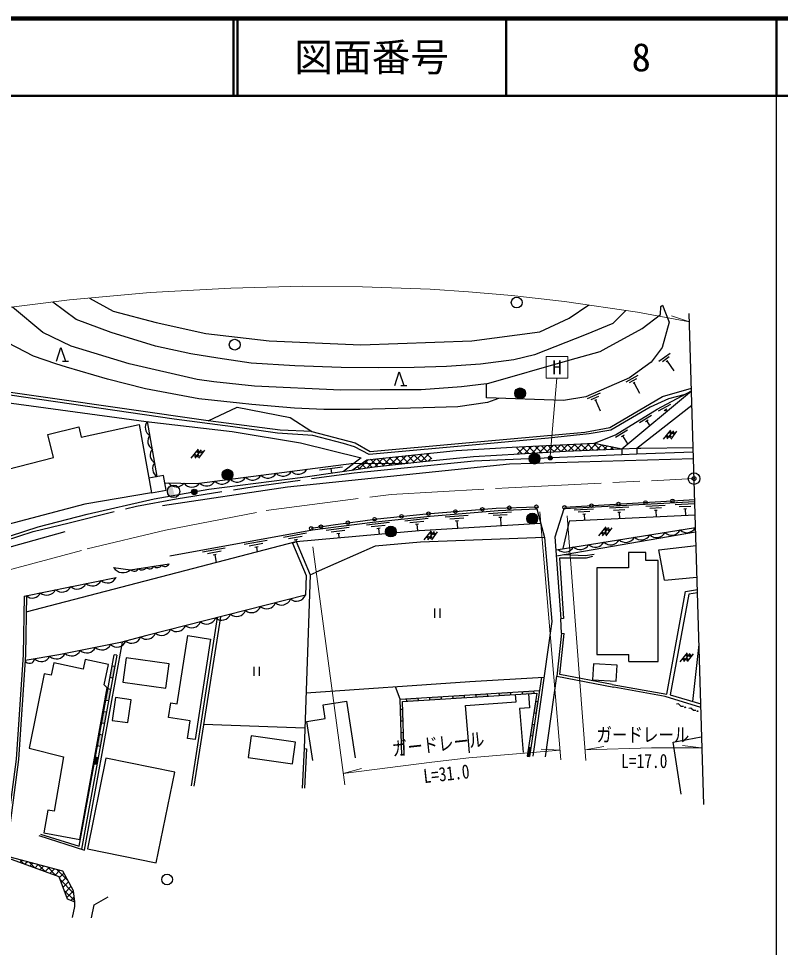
# Model space of a CAD drawing. Units: millimetres at full size, sheet at 1:1000; details may follow other scales. Extents: x 40000 to 680000, y 20000 to 380000.
# Drawn here: x 480936 to 579500, y 259735 to 380000 of the extents above; entities that cross this region are included whole.
import ezdxf
from ezdxf.enums import TextEntityAlignment as Align

# ---------------------------------------------------------------- set-up
doc = ezdxf.new("R2010")
doc.units = ezdxf.units.MM
doc.header["$LTSCALE"] = 1000
doc.header["$PDMODE"] = 32
doc.header["$PDSIZE"] = 500
doc.linetypes.add('CHAIN', pattern=[18.5, 12, -1.5, 3.5, -1.5])
doc.linetypes.add('DASHED', pattern=[7.5, 6, -1.5])
for name, color, linetype, lineweight in [('M-BGD', 7, 'Continuous', 25), ('M-BMK', 2, 'CHAIN', 13), ('M-BMK-OTRS', 5, 'Continuous', 25), ('M-BMK-SRVR', 3, 'Continuous', 25), ('M-STR-HTXT', 7, 'Continuous', 13), ('M-STR-STRC', 7, 'Continuous', 25), ('M-TTL', 2, 'Continuous', 140), ('M-TTL-BAND', 7, 'Continuous', 25), ('M-TTL-LINE', 7, 'Continuous', 50)]:
    doc.layers.add(name, color=color, linetype=linetype, lineweight=lineweight)
doc.layers.add('M-OTRS', color=6, linetype='Continuous')
doc.layers.add('M-TTL-TXT', color=7, linetype='Continuous')
doc.styles.add('ＭＳ ゴシック', font='')
doc.styles.get('ＭＳ ゴシック').set_extended_font_data('MS Gothic')

msp = doc.modelspace()

# ---------------------------------------------------------------- hatches: boundary and pattern name
at = {"layer": 'M-BGD'}
for points in [[(546528, 331470, -0.41421), (545828, 330770, -0.41421), (545128, 331470, -1)], [(548395, 323018, -0.41421), (547695, 322318, -0.41421), (546995, 323018, -1)], [(508664, 320948, -0.41421), (507964, 320248, -0.41421), (507264, 320948, -1)], [(500793, 319561, 0.41421), (500217, 318586, 0.41421), (501191, 318011)], [(504006, 318716, -0.41421), (503656, 318366, -0.41421), (503306, 318716, -1)], [(548092, 315260, -0.41421), (547392, 314560, -0.41421), (546692, 315260, -1)], [(529801, 313577, -0.41421), (529101, 312877, -0.41421), (528401, 313577, -1)], [(493364, 296094), (493032, 296154), (492763, 294678), (493097, 294618)], [(492831, 293142), (492495, 293203), (492227, 291727), (492564, 291666)], [(538605, 292077), (538586, 292377), (537089, 292283), (537108, 291984)], [(541599, 292264), (541580, 292563), (540083, 292470), (540102, 292170)], [(544593, 292451), (544574, 292750), (543077, 292657), (543096, 292357)], [(546071, 292843), (546090, 292544), (547587, 292637), (547569, 292937)], [(532616, 291704), (532598, 292003), (531100, 291910), (531119, 291610)], [(535610, 291890), (535592, 292190), (534095, 292097), (534113, 291797)], [(547587, 290079), (547884, 290035), (548107, 291518), (547810, 291563)], [(492298, 290190), (491959, 290251), (491690, 288775), (492031, 288714)], [(530378, 289082), (530678, 289090), (530637, 290589), (530337, 290581)], [(530719, 287590), (530419, 287582), (530460, 286083), (530760, 286091)], [(547142, 287113), (547438, 287068), (547661, 288551), (547364, 288596)], [(491764, 287237), (491422, 287299), (491154, 285823), (491498, 285761)], [(546813, 284925), (547120, 284950), (547215, 285585), (546919, 285629)], [(491231, 284285), (490885, 284348), (490726, 283470), (491073, 283407)], [(547120, 284950), (546813, 284925), (546750, 284510), (547047, 284465)]]:
    msp.add_hatch(color=256, dxfattribs=at).paths.add_polyline_path(points)
at = {"layer": 'M-STR-STRC'}
msp.add_hatch(color=256, dxfattribs=at).paths.add_polyline_path([(549943, 323222, -1), (549504, 322982, -0.41421), (549604, 323322, -0.41421)])

# ---------------------------------------------------------------- linework, layer by layer
at = {"layer": 'M-BGD'}
for p, q in [((486622, 335642), (487375, 335642)), ((565236, 336635), (563761, 335604)), ((565113, 336183), (564228, 335564)), ((564945, 335700), (564739, 335556)), ((564842, 335628), (565702, 334398)), ((561060, 333776), (559484, 332906)), ((560890, 333339), (559944, 332817)), ((530397, 332483), (531150, 332483)), ((560672, 332876), (560452, 332755)), ((560562, 332815), (561287, 331502)), ((556162, 331502), (554511, 330784)), ((555951, 331083), (554961, 330652)), ((558964, 324284), (567986, 331819)), ((555691, 330643), (555460, 330542)), ((555576, 330593), (556174, 329217)), ((560906, 324363), (568041, 329965)), ((565275, 330015), (563691, 329159)), ((562820, 328623), (561288, 327679)), ((564810, 329423), (564441, 329223)), ((564626, 329323), (564741, 329109)), ((498870, 320706), (497626, 327819)), ((562390, 328006), (562033, 327785)), ((562212, 327895), (562577, 327302)), ((559699, 326699), (558167, 325754)), ((559269, 326082), (558911, 325861)), ((559090, 325971), (559734, 324927)), ((564379, 325539), (565327, 326713)), ((564776, 325759), (564993, 326029)), ((564863, 325569), (565692, 326624)), ((565181, 326261), (565398, 326531)), ((565192, 325702), (565409, 325971)), ((565346, 325559), (566116, 326575)), ((565589, 326194), (565807, 326464)), ((549809, 324352), (549440, 324721)), ((550146, 324756), (549816, 324425)), ((551075, 324801), (550176, 323902)), ((551090, 323955), (550282, 324762)), ((552005, 324847), (551114, 323956)), ((551929, 324000), (551125, 324804)), ((552778, 324034), (551968, 324845)), ((552934, 324892), (552046, 324004)), ((553628, 324068), (552810, 324886)), ((553864, 324938), (552967, 324042)), ((554477, 324103), (553653, 324928)), ((554793, 324984), (553889, 324079)), ((555327, 324137), (554495, 324969)), ((555668, 324975), (554810, 324116)), ((556176, 324172), (555338, 325010)), ((556399, 324822), (555731, 324153)), ((557026, 324206), (556413, 324819)), ((503282, 323071), (504229, 324245)), ((503678, 323291), (503896, 323560)), ((503765, 323100), (504594, 324156)), ((504083, 323792), (504301, 324062)), ((504249, 323091), (505019, 324106)), ((504491, 323725), (504709, 323995)), ((532112, 323516), (531006, 322409)), ((533099, 323618), (532004, 322523)), ((532966, 322633), (532086, 323513)), ((533768, 322716), (532887, 323596)), ((534085, 323721), (533001, 322637)), ((534389, 322978), (533688, 323679)), ((545498, 324528), (545377, 324406)), ((546077, 323664), (545379, 324362)), ((546428, 324573), (545485, 323630)), ((546912, 323713), (546070, 324556)), ((547357, 324619), (546423, 323684)), ((547748, 323761), (546912, 324597)), ((548287, 324664), (547361, 323739)), ((548583, 323810), (547755, 324638)), ((549216, 324710), (548300, 323793)), ((549419, 323858), (548597, 324680)), ((549816, 324425), (549238, 323847)), ((550254, 323906), (549809, 324352)), ((557130, 324669), (556652, 324191)), ((557875, 324240), (557531, 324585)), ((557861, 324516), (557573, 324228)), ((558592, 324362), (558494, 324265)), ((558725, 324275), (558649, 324350)), ((558964, 324284), (558964, 323570)), ((504094, 323233), (504312, 323503)), ((526195, 322902), (524953, 321659)), ((525856, 321788), (525273, 322371)), ((526630, 321899), (525794, 322734)), ((527182, 323004), (525984, 321806)), ((527413, 321999), (526480, 322932)), ((528168, 323107), (527014, 321953)), ((528207, 322089), (527281, 323015)), ((529154, 323209), (528012, 322067)), ((529000, 322180), (528082, 323098)), ((529793, 322271), (528883, 323181)), ((530140, 323311), (529010, 322181)), ((530586, 322361), (529684, 323264)), ((531126, 323414), (530008, 322295)), ((531380, 322452), (530484, 323347)), ((532173, 322542), (531285, 323430)), ((534374, 323126), (533985, 322737)), ((522824, 321929), (519849, 321546)), ((521337, 321737), (521412, 321154)), ((524309, 321568), (524233, 321644)), ((525082, 321678), (524753, 322007)), ((551568, 316726), (568408, 317726)), ((551524, 316585), (568415, 317468)), ((555318, 316483), (552822, 316353)), ((559874, 316721), (557378, 316591)), ((559391, 316396), (557893, 316317)), ((564603, 316968), (562106, 316838)), ((564119, 316643), (562621, 316564)), ((563560, 316313), (563211, 316295)), ((563386, 316304), (563430, 315460)), ((568401, 317167), (565904, 317036)), ((567917, 316841), (566419, 316763)), ((567359, 316512), (567009, 316493)), ((567184, 316502), (567230, 315633)), ((533911, 315251), (530928, 314939)), ((539096, 315676), (536105, 315435)), ((538522, 315328), (536727, 315184)), ((544720, 316104), (541727, 315896)), ((544142, 315763), (542346, 315639)), ((543474, 315416), (543055, 315387)), ((543265, 315402), (543338, 314348)), ((554835, 316158), (553337, 316079)), ((554276, 315828), (553927, 315810)), ((554102, 315819), (554142, 315037)), ((558832, 316066), (558482, 316048)), ((558657, 316057), (558700, 315244)), ((523718, 314110), (520742, 313726)), ((528919, 314746), (525939, 314400)), ((528357, 314379), (526569, 314171)), ((527706, 314001), (527289, 313953)), ((527498, 313977), (527582, 313252)), ((533346, 314890), (531556, 314703)), ((532691, 314520), (532273, 314476)), ((532482, 314498), (532565, 313705)), ((537858, 314974), (537439, 314940)), ((537649, 314957), (537724, 314016)), ((550485, 311234), (568516, 314099)), ((556004, 313017), (556952, 314190)), ((556488, 313046), (557317, 314102)), ((556805, 313738), (557023, 314008)), ((556971, 313036), (557741, 314052)), ((557214, 313671), (557432, 313941)), ((518183, 313352), (515231, 312815)), ((517646, 312949), (515875, 312627)), ((523161, 313736), (521376, 313505)), ((522515, 313350), (522099, 313296)), ((522307, 313323), (522377, 312778)), ((533413, 312488), (534361, 313662)), ((533809, 312708), (534027, 312978)), ((533897, 312518), (534726, 313573)), ((534214, 313210), (534432, 313480)), ((534225, 312651), (534443, 312921)), ((534380, 312508), (535150, 313524)), ((534623, 313143), (534840, 313413)), ((550540, 310454), (568532, 313561)), ((556401, 313236), (556618, 313506)), ((556816, 313179), (557034, 313449)), ((513080, 312424), (510128, 311887)), ((512543, 312021), (510772, 311699)), ((511918, 311603), (511505, 311528)), ((511711, 311565), (511821, 310961)), ((516391, 312078), (516867, 312276)), ((517021, 312531), (516608, 312456)), ((516814, 312493), (516855, 312273)), ((507675, 311441), (504724, 310904)), ((507139, 311039), (505368, 310716)), ((506514, 310620), (506100, 310545)), ((506307, 310582), (506491, 309572)), ((518654, 307983), (519455, 308333)), ((481663, 305236), (493564, 307643)), ((564496, 307286), (568708, 307689)), ((534733, 303605), (534733, 302431)), ((535433, 303605), (535433, 302431)), ((503310, 280664), (506688, 302447)), ((507048, 302538), (503622, 280600)), ((551444, 302326), (551113, 302284)), ((551189, 300425), (551524, 300389)), ((489465, 272345), (494370, 299276)), ((568155, 291586), (568970, 298946)), ((493630, 297570), (489096, 272462)), ((493630, 297570), (493295, 297604)), ((559871, 296768), (559871, 297669)), ((566525, 296718), (567472, 297892)), ((566921, 296938), (567139, 297208)), ((567008, 296748), (567837, 297803)), ((567326, 297440), (567544, 297709)), ((567337, 296880), (567555, 297150)), ((567492, 296738), (568261, 297754)), ((567734, 297373), (567952, 297642)), ((493364, 296094), (493032, 296154)), ((511380, 296077), (511380, 294903)), ((512080, 296077), (512080, 294903)), ((493097, 294618), (492763, 294678)), ((548589, 294724), (547047, 284465)), ((549089, 284416), (550571, 294860)), ((530302, 291860), (529688, 293483)), ((492831, 293142), (492495, 293203)), ((530302, 291860), (548327, 292984)), ((537089, 292283), (537108, 291984)), ((538586, 292377), (538605, 292077)), ((540083, 292470), (540102, 292170)), ((541580, 292563), (541599, 292264)), ((543077, 292657), (543096, 292357)), ((544574, 292750), (544593, 292451)), ((546071, 292843), (546090, 292544)), ((547569, 292937), (547587, 292637)), ((492564, 291666), (492227, 291727)), ((530501, 284583), (530302, 291860)), ((531100, 291910), (531119, 291610)), ((532598, 292003), (532616, 291704)), ((534095, 292097), (534113, 291797)), ((535592, 292190), (535610, 291890)), ((548107, 291518), (547810, 291563)), ((492298, 290190), (491959, 290251)), ((530337, 290581), (530637, 290589)), ((547884, 290035), (547587, 290079)), ((492031, 288714), (491690, 288775)), ((504877, 288640), (517971, 288188)), ((530378, 289082), (530678, 289090)), ((530419, 287582), (530719, 287590)), ((547661, 288551), (547364, 288596)), ((491764, 287237), (491422, 287299)), ((547438, 287068), (547142, 287113)), ((491498, 285761), (491154, 285823)), ((517878, 285483), (518178, 285468)), ((518178, 285468), (517928, 280362)), ((530460, 286083), (530760, 286091)), ((547215, 285585), (546919, 285629)), ((491231, 284285), (490885, 284348)), ((546750, 284510), (547047, 284465)), ((491073, 283407), (490726, 283470)), ((483568, 274218), (489465, 272345)), ((481613, 270572), (481087, 271098)), ((481384, 271020), (481116, 270752)), ((482083, 270835), (481765, 270517)), ((482999, 270070), (482287, 270782)), ((482783, 270651), (482414, 270282)), ((483482, 270466), (483063, 270047)), ((484385, 269568), (483488, 270465)), ((484182, 270282), (483711, 269812)), ((484881, 270098), (484360, 269577)), ((485771, 269066), (484688, 270149)), ((485581, 269913), (485009, 269342)), ((486280, 269729), (485658, 269107)), ((487302, 268418), (485888, 269832)), ((486804, 269368), (486211, 268775)), ((488060, 266776), (486294, 268542)), ((487108, 268789), (486444, 268125)), ((487412, 268209), (486677, 267474)), ((488206, 265747), (486789, 267164)), ((487716, 267629), (486911, 266824)), ((488020, 267050), (487144, 266173)), ((488131, 266276), (487685, 265831))]:
    msp.add_line(p, q, dxfattribs=at)
at = {"layer": 'M-BGD', "linetype": 'DASHED'}
for p, q in [((558964, 324284), (560906, 324363)), ((558964, 323570), (560906, 323664)), ((551189, 300425), (551112, 302293))]:
    msp.add_line(p, q, dxfattribs=at)
at = {"layer": 'M-BGD'}
for points in [[(559493, 342196), (557822, 340512), (554378, 339074), (547703, 336462), (545001, 335832), (540710, 335239), (536283, 334942), (532100, 334808), (527492, 334787), (522689, 334826), (516677, 335024), (511021, 335384), (506713, 336021), (503219, 336599), (498654, 337586), (492922, 339345), (488400, 341023), (485368, 343297)], [(490131, 343802), (493193, 342098), (498749, 340656), (505175, 339246), (513356, 338266), (525228, 337745), (539596, 338293), (548372, 339439), (552153, 341224), (554693, 342915)], [(543028, 330822), (541583, 330278), (537750, 329739), (533262, 329603), (525103, 329394), (520425, 329397), (516624, 329562), (511127, 330031), (509507, 330186), (504238, 330747), (497356, 332039), (492429, 333313), (487123, 334848), (485763, 335298), (482867, 336279), (478421, 338576), (475075, 341638), (474753, 341934)], [(541458, 332721), (538255, 332325), (533037, 331911), (527718, 331911), (522615, 331891), (511443, 332418), (506198, 332976), (504020, 333277), (495254, 335316), (487732, 337594), (484087, 339340), (480138, 342651)], [(485835, 335642), (486418, 337424), (487000, 335642)], [(529610, 332483), (530193, 334265), (530775, 332483)], [(505450, 327922), (473856, 332464), (470856, 332015)], [(566995, 331284), (565011, 330758), (562636, 329684), (557542, 326719), (554776, 326235), (549483, 325657), (541049, 324903), (526306, 323567), (524384, 324540), (522965, 324985), (519015, 326039), (514446, 326327), (508667, 327155), (501047, 328124), (474153, 332053)], [(518871, 326536), (524481, 325070), (526434, 323954), (538347, 325004), (554198, 326431), (557420, 327064), (564241, 331082), (567976, 332157)], [(476182, 330734), (497453, 327840), (508584, 326523), (517396, 325067), (525257, 323139), (522964, 321376)], [(555468, 325017), (558174, 326111), (563538, 329418), (567986, 331819)], [(524076, 321534), (526006, 322883), (537546, 324080), (544797, 324493), (555468, 325017), (558964, 324284)], [(435856, 295579), (437646, 296464), (444897, 303653), (459408, 308841), (471230, 310437), (472552, 310664), (483451, 314197), (489819, 315811), (498495, 317813), (505567, 319051), (517700, 320625), (527000, 321951), (533241, 322665), (539811, 323301), (551709, 323991), (558964, 324284)], [(524359, 321204), (539867, 322742), (558964, 323570)], [(560906, 324363), (561429, 324384), (568206, 324466)], [(560906, 324363), (560906, 323664), (568223, 323883)], [(499558, 316973), (515728, 319362), (544443, 322345), (568248, 323057)], [(499840, 319892), (504002, 319808), (524328, 322425), (530864, 322393)], [(498113, 318601), (500010, 318937), (499671, 320848), (497775, 320511)], [(500523, 310445), (518964, 313799), (526731, 314802), (534191, 315582), (542993, 316290), (547985, 316504), (548963, 312801), (549925, 301954), (547465, 284499)], [(518789, 314003), (521641, 314472), (527376, 315233), (533682, 315877), (542706, 316603), (547934, 316799)], [(551113, 302284), (550370, 312884), (551524, 316585)], [(568469, 315689), (552156, 314947), (551363, 311373)], [(481910, 303167), (516867, 312276), (532756, 313722), (548474, 314652)], [(439326, 296641), (445243, 302290), (459910, 307093), (473020, 309685), (486964, 313598)], [(548963, 312801), (532949, 312217), (527086, 311691), (519455, 308333)], [(516391, 312078), (518134, 307888), (518046, 305325)], [(516867, 312276), (518654, 307983), (517878, 285483), (517629, 280376)], [(564496, 307286), (563787, 311225), (568586, 311759)], [(555168, 310344), (554371, 310129), (550909, 310129), (551444, 302326)], [(551493, 310619), (554256, 310473), (555398, 310674)], [(559871, 296768), (563693, 296768), (563693, 309830), (562105, 309830), (562105, 310882), (559855, 310882), (559855, 308871), (555742, 308871), (555742, 297669), (559871, 297669)], [(493235, 308913), (495422, 308620), (500410, 309393)], [(557723, 293774), (564818, 292537), (567239, 305808), (568757, 306065)], [(568769, 305641), (567653, 305458), (565241, 292424), (569199, 291286)], [(481663, 305236), (481535, 297620), (480641, 284100), (479512, 275559)], [(481946, 305293), (481817, 297608), (480922, 284072), (479792, 275522)], [(518046, 305325), (497533, 300127), (494134, 299212), (486156, 297632), (481769, 296889)], [(551189, 300425), (550571, 294860), (557957, 293415)], [(557723, 293774), (550947, 295080), (551524, 300389)], [(483787, 274406), (488793, 272835), (493295, 297604)], [(518126, 292680), (539315, 294151), (548909, 294744)], [(530801, 284591), (530610, 291579), (547975, 292661), (546750, 284510)], [(539295, 284948), (538768, 291071), (545309, 291519), (545243, 292491)], [(546907, 292595), (547034, 290745), (545738, 290656), (546221, 284983)], [(569214, 290796), (564601, 292219), (557957, 293415)], [(519007, 283955), (518229, 289004), (520605, 289370), (520332, 291148), (523365, 291615), (524495, 284287)], [(566970, 290939), (566650, 290927), (566333, 291275), (566063, 291221)], [(568577, 290424), (568258, 290396), (567924, 290729), (567657, 290662)], [(566663, 279585), (565607, 286308), (569257, 287020)], [(477678, 271997), (486157, 268926), (487204, 266007), (488222, 265634)], [(487919, 263603), (488233, 265039), (488222, 265634), (488022, 267046), (486668, 269626), (477678, 271997)], [(490388, 263547), (490694, 265241), (492507, 266299)]]:
    msp.add_lwpolyline(points, dxfattribs=at)
for points in [[(564246, 342908), (565120, 340687), (564193, 337408), (562781, 335526), (559956, 333480), (554327, 331031), (551435, 330542), (541458, 330875), (541458, 332721), (552297, 335801), (556193, 336912), (556951, 337307), (561632, 339876), (563979, 341675), (564033, 342736)], [(470340, 329011), (475319, 330280), (475461, 329723), (477249, 330179), (479430, 321626), (485455, 323161), (484723, 326148), (488711, 327125), (489030, 325820), (496550, 327421), (498113, 318601), (489497, 317116), (474920, 313293), (474458, 315056), (473119, 314704), (472552, 316904), (474158, 317317), (473378, 320346), (474504, 320643), (473564, 324210), (470540, 323413), (469346, 327940), (470534, 328254)], [(518871, 326536), (514771, 326720), (505450, 327922), (509224, 329674), (516056, 328329)], [(505750, 299639), (503760, 286653), (502787, 286802), (503133, 289059), (500333, 289488), (500629, 291420), (501458, 291293), (502814, 300138)], [(494408, 294066), (499969, 293297), (500406, 296454), (494844, 297223)], [(488860, 273699), (492386, 293325), (492014, 293732), (492576, 296361), (489560, 297006), (489297, 295775), (485513, 296585), (485167, 294968), (484242, 295166), (482288, 285525), (486726, 284403), (485532, 277365), (484699, 277506), (484202, 274577)], [(555197, 294397), (558245, 294216), (558366, 296265), (555318, 296445)], [(493046, 289123), (495075, 288843), (495485, 291808), (493456, 292089)], [(510646, 284312), (516366, 283521), (516755, 286332), (511035, 287123)], [(489832, 272500), (498753, 270688), (501133, 282406), (492212, 284218)]]:
    msp.add_lwpolyline(points, close=True, dxfattribs=at)
at = {"layer": 'M-BGD', "linetype": 'DASHED'}
msp.add_lwpolyline([(435856, 295198), (437817, 296104), (440484, 298760), (445135, 303408), (459557, 308479), (471954, 310069), (482825, 313577), (487484, 314718), (496187, 316884), (501314, 317804), (511417, 319415), (524359, 321204)], dxfattribs=at)
at = {"layer": 'M-BGD'}
for centre, radius in [((545383, 343232), 700), ((508897, 337777), 700), ((545828, 331470), 700), ((547695, 323018), 700), ((507964, 320948), 700), ((500992, 318786), 800), ((503656, 318716), 350), ((562050, 317349), 225), ((565543, 317556), 225), ((537454, 316181), 225), ((540943, 316461), 225), ((544436, 316668), 225), ((547934, 316799), 225), ((551568, 316726), 225), ((555062, 316934), 225), ((558556, 317141), 225), ((527003, 315183), 225), ((530483, 315551), 225), ((533966, 315900), 225), ((547392, 315260), 700), ((518789, 314003), 225), ((520071, 314214), 225), ((523533, 314723), 225), ((529101, 313577), 700), ((567174, 290823), 50), ((568786, 290317), 50), ((500149, 268530), 700)]:
    msp.add_circle(centre, radius, dxfattribs=at)
for centre, radius, start, end in [((498468, 327050), 1148, 138.08625, 241.74564), ((498783, 325272), 1148, 138.08625, 241.74564), ((499098, 323495), 1148, 138.08625, 241.74564), ((499414, 321717), 1148, 138.08625, 241.74564), ((513164, 321744), 1250, 224.20637, 330.46657), ((515148, 321999), 1250, 224.20637, 330.46657), ((517131, 322254), 1250, 224.20637, 330.46657), ((505253, 320725), 1250, 224.20637, 330.46657), ((507240, 320977), 1250, 223.3214, 329.5816), ((509197, 321233), 1250, 224.20637, 330.46657), ((511181, 321488), 1250, 224.20637, 330.46657), ((501359, 320612), 1250, 215.70635, 321.96655), ((503346, 320589), 1250, 216.70422, 323.97933), ((567411, 314683), 1250, 225.89978, 332.15999), ((559510, 313428), 1250, 225.89978, 332.15999), ((561485, 313741), 1250, 225.89978, 332.15999), ((563460, 314055), 1250, 225.89978, 332.15999), ((565436, 314369), 1250, 225.89978, 332.15999), ((551609, 312172), 1250, 225.89978, 332.15999), ((553584, 312486), 1250, 225.89978, 332.15999), ((555560, 312800), 1250, 225.89978, 332.15999), ((557535, 313114), 1250, 225.89978, 332.15999), ((497882, 309381), 625, 225.6758, 331.93601), ((498870, 309534), 625, 225.6758, 331.93601), ((499858, 309687), 625, 225.6758, 331.93601), ((494456, 309715), 1460, 213.29403, 311.44136), ((495905, 309075), 625, 225.6758, 331.93601), ((496893, 309228), 625, 225.6758, 331.93601), ((488515, 307387), 1250, 228.30422, 334.56442), ((490475, 307784), 1250, 228.30422, 334.56442), ((492435, 308180), 1250, 228.30422, 334.56442), ((482735, 306069), 1106, 224.51261, 338.35603), ((484594, 306594), 1250, 228.30422, 334.56442), ((486554, 306991), 1250, 228.30422, 334.56442), ((513015, 304824), 1250, 231.09007, 337.35027), ((514954, 305315), 1250, 231.09007, 337.35027), ((516892, 305806), 1250, 231.09007, 337.35027), ((509137, 303841), 1250, 231.09007, 337.35027), ((511076, 304333), 1250, 231.09007, 337.35027), ((503321, 302367), 1250, 231.09007, 337.35027), ((505260, 302859), 1250, 231.09007, 337.35027), ((507199, 303350), 1250, 231.09007, 337.35027), ((499444, 301385), 1250, 231.09007, 337.35027), ((501383, 301876), 1250, 231.09007, 337.35027), ((495563, 300373), 1250, 231.92811, 338.18831), ((497498, 300901), 1259, 232.00222, 337.14081), ((489752, 299109), 1250, 228.07765, 334.33786), ((491714, 299497), 1250, 228.07765, 334.33786), ((493678, 299801), 1188, 225.33403, 339.70679), ((482361, 297175), 658, 205.85327, 353.37351), ((483876, 298006), 1250, 226.48329, 332.74349), ((485828, 298331), 1250, 228.07765, 334.33786), ((487790, 298720), 1250, 228.07765, 334.33786)]:
    msp.add_arc(centre, radius, start, end, dxfattribs=at)
at = {"layer": 'M-BMK'}
msp.add_lwpolyline([(274447, 262575), (285780, 261556), (304400, 260565), (321198, 260975), (334962, 261686), (350769, 263401), (366370, 266243), (374660, 268405), (390726, 273108), (402365, 277506), (424039, 286914), (441257, 294286), (448079, 297312), (454979, 300177), (460600, 302234), (468696, 305145), (477469, 308021), (489794, 311349), (499948, 313741), (512982, 316307), (529140, 318399), (544330, 319255), (568327, 320436)], dxfattribs=at)
at = {"layer": 'M-BMK-OTRS'}
msp.add_line((569589, 278253), (567687, 341813), dxfattribs=at)
at = {"layer": 'M-BMK-SRVR'}
msp.add_circle((568327, 320436), 750, dxfattribs=at)
at = {"layer": 'M-OTRS'}
msp.add_point((568327, 320436), dxfattribs=at)
at = {"layer": 'M-STR-HTXT'}
for p, q in [((567719, 340741), (565389, 341514)), ((549723, 323352), (550588, 333427)), ((551090, 284040), (548377, 316139)), ((554347, 283943), (551925, 315597)), ((523139, 280770), (519020, 311591)), ((550986, 285277), (548534, 285413)), ((554240, 285338), (556662, 285742)), ((569257, 285558), (566826, 285899)), ((522942, 282239), (525311, 282886))]:
    msp.add_line(p, q, dxfattribs=at)
for points in [[(567719, 340741), (560999, 341970), (551552, 343386), (544760, 344158), (539163, 344614), (534171, 344985), (525433, 345270), (517718, 345345), (508391, 345109), (497978, 344516), (487539, 343566), (475509, 342078)], [(522942, 282239), (534403, 283703), (539168, 284278), (550986, 285277)], [(554240, 285338), (562841, 285558), (569257, 285558)]]:
    msp.add_lwpolyline(points, dxfattribs=at)
msp.add_lwpolyline([(549182, 336240), (551994, 336240), (551994, 333427), (549182, 333427)], close=True, dxfattribs=at)
at = {"layer": 'M-STR-STRC'}
msp.add_circle((549723, 323102), 250, dxfattribs=at)
at = {"layer": 'M-TTL'}
msp.add_line((680000, 380000), (40000, 380000), dxfattribs=at)
at = {"layer": 'M-TTL-BAND'}
msp.add_line((579000, 20000), (579000, 370000), dxfattribs=at)
at = {"layer": 'M-TTL-LINE'}
for p, q in [((508747, 380000), (508747, 370000)), ((509247, 380000), (509247, 370000)), ((543997, 380000), (543997, 370000)), ((579000, 380000), (579000, 370000)), ((40000, 370000), (680000, 370000))]:
    msp.add_line(p, q, dxfattribs=at)

# ---------------------------------------------------------------- texts
at = {"layer": 'M-STR-HTXT', "style": 'ＭＳ ゴシック'}
msp.add_text('H', height=1833, dxfattribs=at).set_placement((550588, 334833), align=Align.MIDDLE_CENTER)
at = {"layer": 'M-STR-HTXT', "style": 'ＭＳ ゴシック', "width": 0.8}
for s, p in [('ガードレール', (535377, 284616)), ('L=31.0', (536448, 280780))]:
    msp.add_text(s, height=1833, rotation=6.275, dxfattribs=at).set_placement(p, align=Align.BOTTOM_CENTER)
for s, p in [('ガードレール', (561706, 285804)), ('L=17.0', (561885, 282413))]:
    msp.add_text(s, height=1833, dxfattribs=at).set_placement(p, align=Align.BOTTOM_CENTER)
at = {"layer": 'M-TTL-TXT', "style": 'ＭＳ ゴシック'}
for s, p in [('図面番号', (526622, 375000)), ('8', (561497, 375000))]:
    msp.add_text(s, height=3666, dxfattribs=at).set_placement(p, align=Align.MIDDLE_CENTER)

doc.saveas('drawing.dxf')
